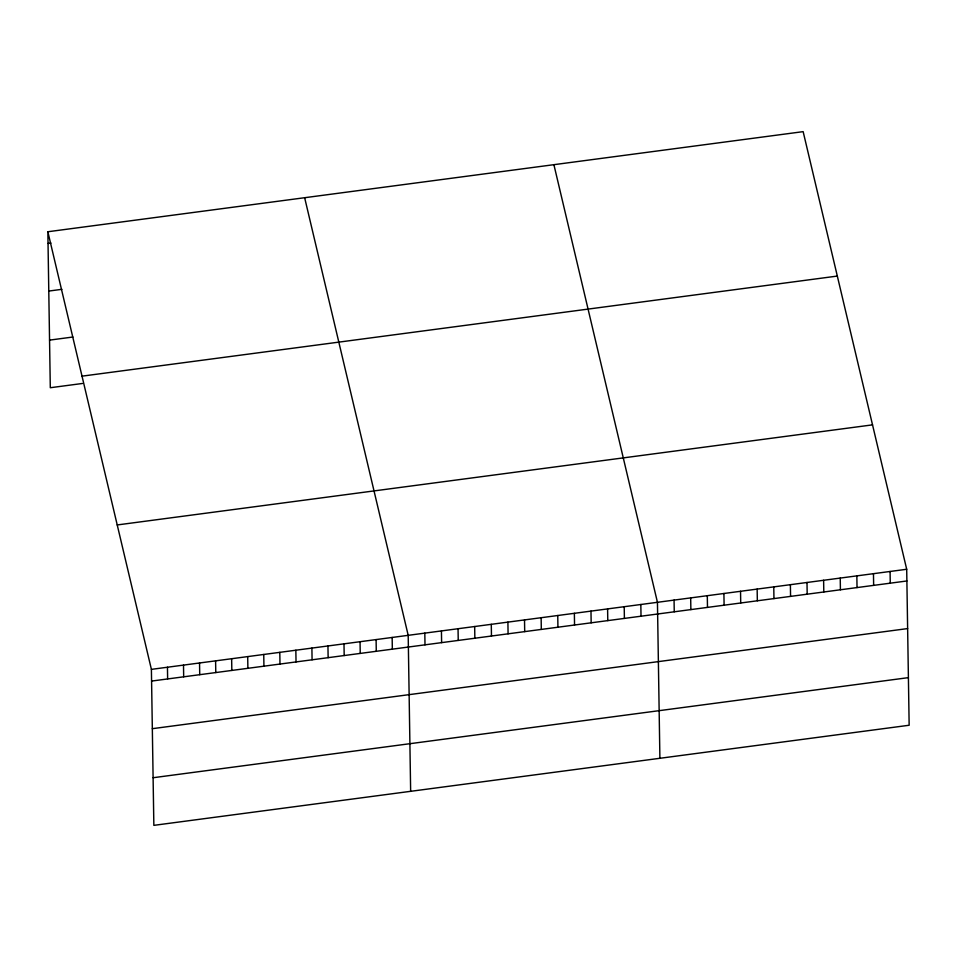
<?xml version="1.0" encoding="UTF-8"?>
<svg xmlns="http://www.w3.org/2000/svg" width="957" height="957" viewBox="0 0 957 957"><rect width="100%" height="100%" fill="white"/><g stroke="black" fill="none" stroke-linecap="round" stroke-linejoin="round"><path stroke-width="1.44" d="M47.85 231.75L803.15 131.647L906.698 569.271L909.15 725.25L153.85 825.353L151.397 669.362L47.85 231.75L50.302 387.729L82.398 383.482M48.029 243.449L50.948 243.066M48.783 291.06L61.918 289.325M49.549 340.118L72.899 337.02M82.015 376.161L837.327 276.071M117.221 524.95L872.533 424.86M151.397 669.362L906.698 569.271M151.577 681.073L906.889 580.971M152.33 728.684L907.631 628.582M153.096 777.73L908.396 677.64M553.9 164.688L657.447 602.3L659.899 758.291M304.649 197.716L408.196 635.328L410.649 791.319M890.082 571.473L890.261 583.172M873.466 573.674L873.645 585.373M856.85 575.875L857.029 587.574M840.234 578.076L840.413 589.787M823.618 580.277L823.798 591.988M807.002 582.478L807.182 594.189M790.386 584.679L790.566 596.39M773.77 586.88L773.95 598.592M757.154 589.081L757.334 600.793M740.539 591.294L740.718 602.994M723.911 593.496L724.102 605.195M707.295 595.697L707.486 607.396M690.679 597.898L690.87 609.597M674.063 600.099L674.254 611.798M640.831 604.501L641.023 616.2M624.215 606.702L624.395 618.413M607.599 608.903L607.779 620.614M590.983 611.104L591.163 622.816M574.367 613.305L574.547 625.017M557.752 615.507L557.931 627.218M541.136 617.72L541.315 629.419M524.52 619.921L524.699 631.62M507.904 622.122L508.083 633.821M491.288 624.323L491.467 636.022M474.672 626.524L474.851 638.223M458.044 628.725L458.236 640.424M441.428 630.926L441.62 642.626M424.812 633.127L425.004 644.839M392.155 637.458L392.334 649.157M376.101 639.587L376.28 651.286M360.047 641.716L360.239 653.416M343.994 643.834L344.185 655.545M327.952 645.963L328.131 657.674M311.898 648.092L312.078 659.792M295.845 650.222L296.036 661.921M279.803 652.351L279.982 664.05M263.749 654.468L263.929 666.18M247.696 656.598L247.887 668.309M231.642 658.727L231.833 670.438M215.6 660.856L215.78 672.556M199.546 662.986L199.726 674.685M183.493 665.103L183.684 676.814M167.451 667.232L167.631 678.944"/></g></svg>
